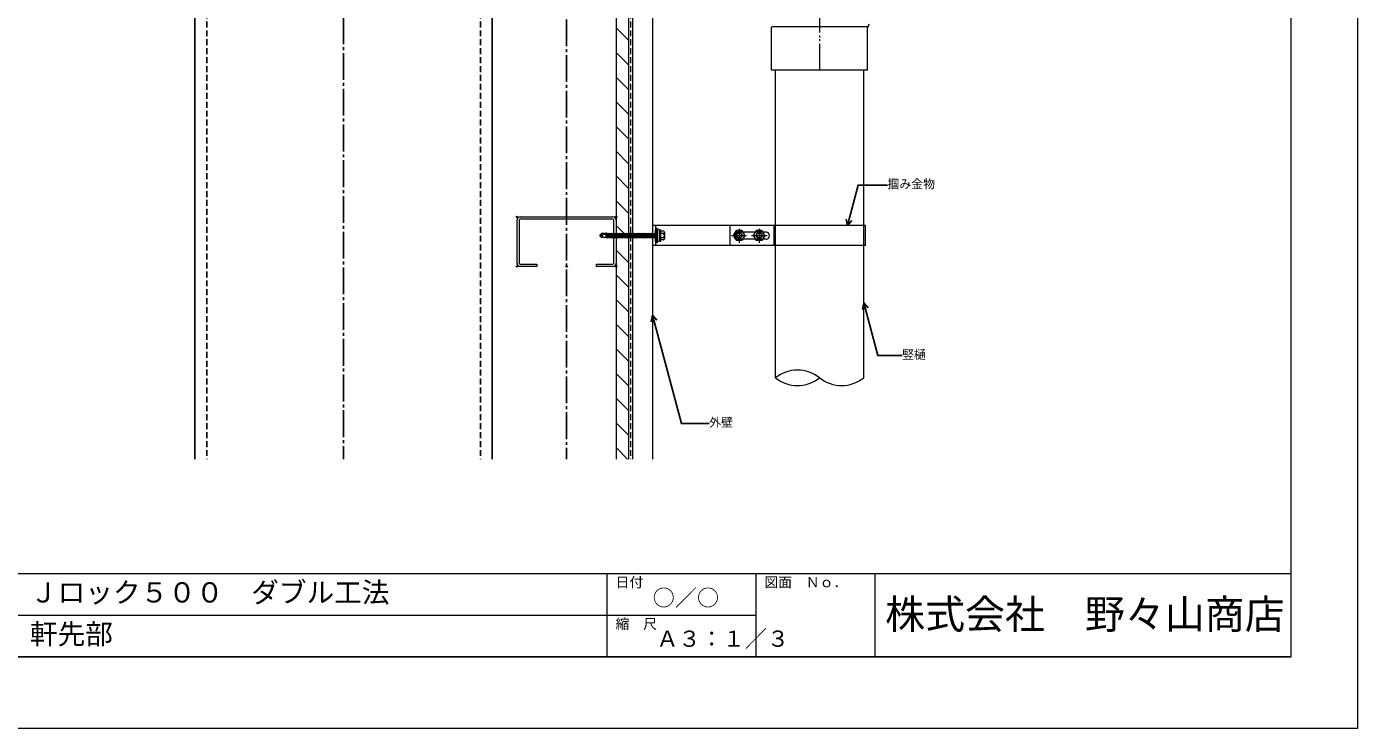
# Model space of a CAD drawing. Units: millimetres at full size, sheet at 1:3; details may follow other scales. Extents: x -1262 to 1258, y -891 to 1034.
# Drawn here: x -84 to 1258, y -891 to -184 of the extents above; entities that cross this region are included whole.
import ezdxf
from ezdxf.enums import TextEntityAlignment as Align

# ---------------------------------------------------------------- set-up
doc = ezdxf.new("R2010")
doc.units = ezdxf.units.MM
doc.header["$LTSCALE"] = 3
doc.header["$PDMODE"] = 32
doc.header["$PDSIZE"] = 1.5
for name, pattern in [('CHAIN2', [12, 9, -1, 1, -1]), ('DASHED2', [3, 2, -1]), ('DOUBLE_CHAIN2', [12.8, 9, -1, 0.6, -0.6, 0.6, -1])]:
    doc.linetypes.add(name, pattern=pattern)
for name, color, linetype, lineweight in [('0-0_補助1', 4, 'Continuous', 5), ('0-4_寸法線1', 5, 'Continuous', 25), ('0-6_名称1', 5, 'Continuous', 25), ('0-E_外壁1', 6, 'Continuous', 20), ('1-D_竪樋', 6, 'Continuous', 20), ('1-F_樋足', 7, 'Continuous', 5), ('2-1_裏貼1', 2, 'Continuous', 18), ('2-7_ビス1', 7, 'Continuous', 5), ('2-8_ビス2', 7, 'Continuous', 5), ('3-9_断熱材1', 4, 'Continuous', 5), ('3-D_防水シート', 3, 'DASHED2', 9), ('4-3_H鋼2', 12, 'Continuous', 25), ('4-5_C鋼1', 2, 'Continuous', 18), ('5-B_枠2', 4, 'Continuous', 5), ('B-4_鉄骨芯', 1, 'CHAIN2', 25)]:
    doc.layers.add(name, color=color, linetype=linetype, lineweight=lineweight)
doc.styles.add('Arial', font='')
doc.styles.add('ＭＳ ゴシック', font='')
doc.styles.get('Arial').set_extended_font_data('Arial')
doc.styles.get('ＭＳ ゴシック').set_extended_font_data('MS Gothic')

msp = doc.modelspace()

# ---------------------------------------------------------------- linework, layer by layer
at = {"layer": '0-0_補助1'}
for p, q in [((-1194.647, -735), (1191.647, -735)), ((501.647, -735), (501.647, -819)), ((651.647, -735), (651.647, -819)), ((771.647, -735), (771.647, -819)), ((-320.3, -777), (651.647, -777)), ((-1194.647, -819), (1191.647, -819)), ((1191.647, -819), (-1194.647, -819))]:
    msp.add_line(p, q, dxfattribs=at)
msp.add_lwpolyline([(1191.647, -819), (1191.647, 819), (-1194.647, 819), (-1194.647, -819)], dxfattribs=at)
at = {"layer": '0-4_寸法線1', "linetype": 'CHAIN2'}
msp.add_line((460.936, 651.626), (460.936, -619.534), dxfattribs=at)
at = {"layer": '0-6_名称1'}
for p, q in [((744.121, -384.271), (742.776, -377.699)), ((744.121, -384.271), (748.572, -379.252)), ((760.564, -462.204), (759.219, -468.776)), ((760.564, -462.204), (765.014, -467.223)), ((547.436, -474.617), (546.091, -481.189)), ((547.436, -474.617), (551.887, -479.636))]:
    msp.add_line(p, q, dxfattribs=at)
for points in [[(744.121, -384.271), (755.074, -343.396), (784.521, -343.396)], [(760.564, -462.204), (774.794, -515.312), (799.252, -515.312)], [(547.436, -474.617), (576.668, -583.713), (604.767, -583.713)]]:
    msp.add_lwpolyline(points, dxfattribs=at)
at = {"layer": '0-E_外壁1'}
for p, q in [((527.436, 163.572), (527.436, -619.534)), ((547.436, 163.572), (547.436, -619.534))]:
    msp.add_line(p, q, dxfattribs=at)
at = {"layer": '1-D_竪樋', "linetype": 'DOUBLE_CHAIN2'}
msp.add_line((716.064, -162.693), (716.064, -227.693), dxfattribs=at)
at = {"layer": '1-D_竪樋'}
for p, q in [((667.564, -227.693), (667.563, -184.693)), ((668.563, -183.693), (764.563, -183.693)), ((764.564, -227.693), (764.563, -183.693)), ((764.564, -227.693), (667.564, -227.693)), ((671.564, -537.693), (671.564, -227.693)), ((760.564, -537.693), (760.564, -227.693))]:
    msp.add_line(p, q, dxfattribs=at)
for centre, radius, start, end in [((668.563, -184.693), 1, 90, 180), ((769.563, -184.854), 5, 135.00113, 180.00031), ((693.814, -565.483), 35.6, 51.31781, 128.68219), ((693.814, -565.483), 35.6, 51.31781, 128.68219), ((693.814, -509.902), 35.6, 231.31781, 308.68219), ((693.814, -509.902), 35.6, 231.31781, 308.68219), ((738.314, -509.902), 35.6, 231.31781, 308.68219), ((738.314, -509.902), 35.6, 231.31781, 308.68219)]:
    msp.add_arc(centre, radius, start, end, dxfattribs=at)
at = {"layer": '1-F_樋足'}
for p, q in [((762.564, -384.271), (547.436, -384.271)), ((547.436, -384.271), (547.436, -404.271)), ((550.436, -384.271), (550.436, -404.271)), ((626.063, -404.271), (626.063, -384.271)), ((670.117, -404.271), (670.117, -384.271)), ((671.564, -404.271), (671.564, -384.271)), ((762.564, -404.271), (762.564, -384.271)), ((662.064, -390.771), (634.064, -390.771)), ((662.064, -397.771), (634.064, -397.771)), ((762.564, -404.271), (547.436, -404.271))]:
    msp.add_line(p, q, dxfattribs=at)
for centre, start, end in [((634.064, -394.271), 90, 270), ((662.064, -394.271), 270, 90)]:
    msp.add_arc(centre, 3.5, start, end, dxfattribs=at)
at = {"layer": '2-1_裏貼1'}
for p, q in [((523.436, -197.391), (510.936, -184.891)), ((523.436, -222.281), (510.936, -209.781)), ((523.436, -247.171), (510.936, -234.671)), ((523.436, -272.061), (510.936, -259.561)), ((523.436, -296.951), (510.936, -284.451)), ((523.436, -321.841), (510.936, -309.341)), ((523.436, -346.731), (510.936, -334.231)), ((523.436, -371.622), (510.936, -359.122)), ((523.436, -396.512), (510.936, -384.012)), ((523.436, -421.402), (510.936, -408.902)), ((523.436, -446.292), (510.936, -433.792)), ((523.436, -471.182), (510.936, -458.682)), ((523.436, -496.072), (510.936, -483.572)), ((523.436, -520.963), (510.936, -508.463)), ((523.436, -545.853), (510.936, -533.353)), ((523.436, -570.743), (510.936, -558.243)), ((523.436, -595.633), (510.936, -583.133)), ((522.447, -619.534), (510.936, -608.023))]:
    msp.add_line(p, q, dxfattribs=at)
at = {"layer": '2-7_ビス1'}
for p, q in [((550.436, -400.428), (550.436, -388.114)), ((551.636, -388.414), (550.436, -388.114)), ((551.636, -389.707), (550.436, -388.507)), ((551.636, -388.956), (550.913, -388.233)), ((552.336, -387.021), (552.336, -401.521)), ((553.897, -388.317), (552.472, -387.867)), ((554.236, -388.791), (554.236, -399.752)), ((554.436, -389.213), (554.436, -399.329)), ((554.53, -389.011), (555.185, -388.471)), ((556.136, -399.807), (556.136, -388.735)), ((495.995, -392.148), (494.436, -394.006)), ((494.436, -394.006), (494.436, -394.537)), ((495.995, -396.394), (494.436, -394.537)), ((494.877, -394.418), (496.782, -392.148)), ((499.329, -393.225), (495.43, -394.27)), ((500.806, -392.148), (495.995, -392.148)), ((500.806, -396.394), (495.995, -396.394)), ((500.806, -393.225), (499.329, -393.225)), ((500.806, -392.148), (501.146, -392.208)), ((501.474, -393.113), (500.806, -395.418)), ((500.806, -394.271), (500.983, -393.198)), ((500.806, -396.394), (500.806, -393.225)), ((500.806, -396.394), (501.911, -396.199)), ((501.144, -392.222), (501.146, -392.208)), ((501.146, -392.208), (501.27, -391.993)), ((501.527, -391.993), (501.27, -391.993)), ((501.708, -392.307), (501.527, -391.993)), ((501.708, -392.307), (501.692, -392.361)), ((501.708, -392.307), (502.31, -392.413)), ((501.911, -396.199), (502.713, -392.413)), ((502.241, -396.771), (501.911, -396.199)), ((502.241, -396.771), (502.612, -396.129)), ((502.713, -392.413), (502.31, -392.413)), ((502.612, -396.129), (503.454, -392.413)), ((503.555, -396.129), (502.612, -396.129)), ((503.083, -391.771), (502.713, -392.413)), ((503.083, -391.771), (503.454, -392.413)), ((504.398, -392.413), (503.454, -392.413)), ((503.555, -396.129), (504.398, -392.413)), ((503.926, -396.771), (503.555, -396.129)), ((503.926, -396.771), (504.297, -396.129)), ((504.297, -396.129), (505.14, -392.413)), ((504.769, -391.771), (504.398, -392.413)), ((504.769, -391.771), (505.14, -392.413)), ((506.083, -392.413), (505.14, -392.413)), ((505.241, -396.129), (506.083, -392.413)), ((505.611, -396.771), (505.982, -396.129)), ((505.982, -396.129), (506.825, -392.413)), ((506.454, -391.771), (506.083, -392.413)), ((506.454, -391.771), (506.825, -392.413)), ((507.297, -396.771), (507.667, -396.129)), ((507.667, -396.129), (508.51, -392.413)), ((508.611, -396.129), (507.667, -396.129)), ((508.139, -391.771), (507.768, -392.413)), ((508.139, -391.771), (508.51, -392.413)), ((509.454, -392.413), (508.51, -392.413)), ((508.611, -396.129), (509.454, -392.413)), ((508.982, -396.771), (508.611, -396.129)), ((508.982, -396.771), (509.353, -396.129)), ((509.353, -396.129), (510.195, -392.413)), ((510.296, -396.129), (509.353, -396.129)), ((509.825, -391.771), (509.454, -392.413)), ((509.825, -391.771), (510.195, -392.413)), ((511.139, -392.413), (510.195, -392.413)), ((510.296, -396.129), (511.139, -392.413)), ((510.667, -396.771), (510.296, -396.129)), ((510.667, -396.771), (511.038, -396.129)), ((511.038, -396.129), (511.88, -392.413)), ((511.982, -396.129), (511.038, -396.129)), ((511.51, -391.771), (511.139, -392.413)), ((511.51, -391.771), (511.88, -392.413)), ((512.824, -392.413), (511.88, -392.413)), ((511.982, -396.129), (512.824, -392.413)), ((512.352, -396.771), (511.982, -396.129)), ((512.352, -396.771), (512.723, -396.129)), ((512.723, -396.129), (513.566, -392.413)), ((513.667, -396.129), (512.723, -396.129)), ((513.195, -391.771), (512.824, -392.413)), ((513.195, -391.771), (513.566, -392.413)), ((514.509, -392.413), (513.566, -392.413)), ((513.667, -396.129), (514.509, -392.413)), ((514.037, -396.771), (513.667, -396.129)), ((514.037, -396.771), (514.408, -396.129)), ((514.408, -396.129), (515.251, -392.413)), ((514.88, -391.771), (514.509, -392.413)), ((514.88, -391.771), (515.251, -392.413)), ((515.723, -396.771), (516.094, -396.129)), ((516.094, -396.129), (516.936, -392.413)), ((517.037, -396.129), (516.094, -396.129)), ((516.565, -391.771), (516.195, -392.413)), ((516.565, -391.771), (516.936, -392.413)), ((517.88, -392.413), (516.936, -392.413)), ((517.037, -396.129), (517.88, -392.413)), ((517.408, -396.771), (517.037, -396.129)), ((517.408, -396.771), (517.779, -396.129)), ((517.779, -396.129), (518.621, -392.413)), ((518.723, -396.129), (517.779, -396.129)), ((518.251, -391.771), (517.88, -392.413)), ((518.251, -391.771), (518.621, -392.413)), ((519.565, -392.413), (518.621, -392.413)), ((518.723, -396.129), (519.565, -392.413)), ((519.093, -396.771), (518.723, -396.129)), ((519.093, -396.771), (519.464, -396.129)), ((519.464, -396.129), (520.307, -392.413)), ((520.408, -396.129), (519.464, -396.129)), ((519.936, -391.771), (519.565, -392.413)), ((519.936, -391.771), (520.307, -392.413)), ((521.25, -392.413), (520.307, -392.413)), ((520.408, -396.129), (521.25, -392.413)), ((520.778, -396.771), (520.408, -396.129)), ((520.778, -396.771), (521.149, -396.129)), ((521.149, -396.129), (521.992, -392.413)), ((522.093, -396.129), (521.149, -396.129)), ((521.621, -391.771), (521.25, -392.413)), ((521.621, -391.771), (521.992, -392.413)), ((522.936, -392.413), (521.992, -392.413)), ((522.093, -396.129), (522.936, -392.413)), ((522.464, -396.771), (522.093, -396.129)), ((522.464, -396.771), (522.834, -396.129)), ((522.834, -396.129), (523.677, -392.413)), ((523.778, -396.129), (522.834, -396.129)), ((523.306, -391.771), (522.936, -392.413)), ((523.306, -391.771), (523.677, -392.413)), ((524.621, -392.413), (523.677, -392.413)), ((523.778, -396.129), (524.621, -392.413)), ((524.149, -396.771), (523.778, -396.129)), ((524.149, -396.771), (524.52, -396.129)), ((524.52, -396.129), (525.362, -392.413)), ((525.463, -396.129), (524.52, -396.129)), ((524.992, -391.771), (524.621, -392.413)), ((524.992, -391.771), (525.362, -392.413)), ((526.306, -392.413), (525.362, -392.413)), ((525.463, -396.129), (526.306, -392.413)), ((525.834, -396.771), (525.463, -396.129)), ((525.834, -396.771), (526.205, -396.129)), ((526.205, -396.129), (527.048, -392.413)), ((527.149, -396.129), (526.205, -396.129)), ((526.677, -391.771), (526.306, -392.413)), ((526.677, -391.771), (527.048, -392.413)), ((527.991, -392.413), (527.048, -392.413)), ((527.149, -396.129), (527.991, -392.413)), ((527.519, -396.771), (527.149, -396.129)), ((527.519, -396.771), (527.89, -396.129)), ((527.89, -396.129), (528.733, -392.413)), ((528.834, -396.129), (527.89, -396.129)), ((528.362, -391.771), (527.991, -392.413)), ((528.362, -391.771), (528.733, -392.413)), ((529.677, -392.413), (528.733, -392.413)), ((528.834, -396.129), (529.677, -392.413)), ((529.205, -396.771), (528.834, -396.129)), ((529.205, -396.771), (529.575, -396.129)), ((529.575, -396.129), (530.418, -392.413)), ((530.519, -396.129), (529.575, -396.129)), ((530.047, -391.771), (529.677, -392.413)), ((530.047, -391.771), (530.418, -392.413)), ((531.362, -392.413), (530.418, -392.413)), ((530.519, -396.129), (531.362, -392.413)), ((530.89, -396.771), (530.519, -396.129)), ((530.89, -396.771), (531.261, -396.129)), ((531.261, -396.129), (532.103, -392.413)), ((532.204, -396.129), (531.261, -396.129)), ((531.733, -391.771), (531.362, -392.413)), ((531.733, -391.771), (532.103, -392.413)), ((533.047, -392.413), (532.103, -392.413)), ((532.204, -396.129), (533.047, -392.413)), ((532.575, -396.771), (532.204, -396.129)), ((532.575, -396.771), (532.946, -396.129)), ((532.946, -396.129), (533.788, -392.413)), ((533.89, -396.129), (532.946, -396.129)), ((533.418, -391.771), (533.047, -392.413)), ((533.418, -391.771), (533.788, -392.413)), ((534.732, -392.413), (533.788, -392.413)), ((533.889, -396.129), (534.732, -392.413)), ((534.26, -396.771), (533.889, -396.129)), ((534.26, -396.771), (534.631, -396.129)), ((534.631, -396.129), (535.474, -392.413)), ((535.575, -396.129), (534.631, -396.129)), ((535.103, -391.771), (534.732, -392.413)), ((535.103, -391.771), (535.474, -392.413)), ((536.417, -392.413), (535.474, -392.413)), ((535.575, -396.129), (536.417, -392.413)), ((535.946, -396.771), (535.575, -396.129)), ((535.946, -396.771), (536.316, -396.129)), ((536.316, -396.129), (537.159, -392.413)), ((537.26, -396.129), (536.316, -396.129)), ((536.788, -391.771), (536.417, -392.413)), ((536.788, -391.771), (537.159, -392.413)), ((538.103, -392.413), (537.159, -392.413)), ((537.26, -396.129), (538.103, -392.413)), ((537.631, -396.771), (537.26, -396.129)), ((537.631, -396.771), (538.002, -396.129)), ((538.002, -396.129), (538.844, -392.413)), ((538.945, -396.129), (538.002, -396.129)), ((538.474, -391.771), (538.103, -392.413)), ((538.474, -391.771), (538.844, -392.413)), ((539.788, -392.413), (538.844, -392.413)), ((538.945, -396.129), (539.788, -392.413)), ((539.316, -396.771), (538.945, -396.129)), ((539.316, -396.771), (539.687, -396.129)), ((539.687, -396.129), (540.529, -392.413)), ((540.631, -396.129), (539.687, -396.129)), ((540.159, -391.771), (539.788, -392.413)), ((540.159, -391.771), (540.529, -392.413)), ((541.473, -392.413), (540.529, -392.413)), ((540.631, -396.129), (541.473, -392.413)), ((541.001, -396.771), (540.631, -396.129)), ((541.001, -396.771), (541.372, -396.129)), ((541.372, -396.129), (542.215, -392.413)), ((542.316, -396.129), (541.372, -396.129)), ((541.844, -391.771), (541.473, -392.413)), ((541.844, -391.771), (542.215, -392.413)), ((543.158, -392.413), (542.215, -392.413)), ((542.316, -396.129), (543.158, -392.413)), ((542.686, -396.771), (542.316, -396.129)), ((542.686, -396.771), (543.057, -396.129)), ((543.057, -396.129), (543.9, -392.413)), ((544.001, -396.129), (543.057, -396.129)), ((543.529, -391.771), (543.158, -392.413)), ((543.529, -391.771), (543.9, -392.413)), ((544.844, -392.413), (543.9, -392.413)), ((544.001, -396.129), (544.844, -392.413)), ((544.372, -396.771), (544.001, -396.129)), ((544.372, -396.771), (544.743, -396.129)), ((544.743, -396.129), (545.585, -392.413)), ((545.686, -396.129), (544.743, -396.129)), ((545.214, -391.771), (544.844, -392.413)), ((545.214, -391.771), (545.585, -392.413)), ((546.529, -392.413), (545.585, -392.413)), ((545.686, -396.129), (546.529, -392.413)), ((546.057, -396.771), (545.686, -396.129)), ((546.057, -396.771), (546.428, -396.129)), ((546.428, -396.129), (547.27, -392.413)), ((547.372, -396.129), (546.428, -396.129)), ((546.9, -391.771), (546.529, -392.413)), ((546.9, -391.771), (547.27, -392.413)), ((548.214, -392.413), (547.27, -392.413)), ((547.372, -396.129), (548.214, -392.413)), ((547.742, -396.771), (547.372, -396.129)), ((547.742, -396.771), (548.113, -396.129)), ((548.113, -396.129), (548.956, -392.413)), ((548.585, -391.771), (548.214, -392.413)), ((548.585, -391.771), (548.956, -392.413)), ((549.899, -392.413), (548.956, -392.413)), ((549.057, -396.129), (549.899, -392.413)), ((549.427, -396.771), (549.798, -396.129)), ((549.798, -396.129), (550.436, -393.316)), ((549.798, -396.129), (550.436, -396.129)), ((550.27, -391.771), (549.899, -392.413)), ((550.27, -391.771), (550.436, -392.059)), ((551.636, -390.457), (550.436, -389.257)), ((551.636, -391.208), (550.436, -390.008)), ((551.636, -391.958), (550.436, -390.758)), ((551.636, -392.709), (550.436, -391.509)), ((551.636, -393.46), (550.436, -392.26)), ((551.636, -394.211), (550.436, -393.011)), ((551.636, -394.961), (550.436, -393.761)), ((551.636, -395.712), (550.436, -394.512)), ((551.636, -396.462), (550.436, -395.262)), ((551.636, -397.213), (550.436, -396.013)), ((551.636, -397.964), (550.436, -396.764)), ((551.636, -398.714), (550.436, -397.514)), ((551.636, -399.465), (550.436, -398.265)), ((550.436, -399.016), (551.566, -400.146)), ((550.436, -399.766), (550.966, -400.296)), ((551.636, -400.128), (550.436, -400.428)), ((552.336, -401.521), (551.636, -401.521)), ((553.897, -400.225), (552.472, -400.675)), ((554.425, -392.413), (554.236, -392.413)), ((554.425, -396.129), (554.236, -396.129)), ((554.53, -399.531), (555.185, -400.071)), ((555.185, -400.071), (555.872, -400.071)), ((558.749, -389.871), (556.136, -389.871)), ((558.749, -392.071), (556.136, -392.071)), ((558.749, -396.471), (556.136, -396.471)), ((558.749, -398.671), (556.136, -398.671)), ((559.636, -390.971), (559.636, -397.571))]:
    msp.add_line(p, q, dxfattribs=at)
for points in [[(552.336, -387.021), (551.636, -387.021), (551.636, -401.521)], [(555.185, -400.071), (555.185, -388.471), (555.872, -388.471)], [(494.436, -394.271), (494.546, -394.322), (494.656, -394.367), (494.766, -394.401), (494.877, -394.418), (495.014, -394.411), (495.152, -394.378), (495.291, -394.329), (495.43, -394.27)], [(495.995, -396.394), (496.255, -396.087), (496.538, -395.759), (496.813, -395.429), (497.054, -395.114), (497.231, -394.834), (497.316, -394.606), (497.281, -394.448), (497.076, -394.358), (496.713, -394.304), (496.267, -394.278), (495.814, -394.269), (495.43, -394.27)], [(500.806, -392.148), (501.485, -392.305), (501.993, -392.459), (502.31, -392.607), (502.415, -392.748), (502.3, -392.876), (501.982, -392.997), (501.478, -393.112), (500.806, -393.225)], [(505.611, -396.771), (505.241, -396.129), (504.297, -396.129)], [(507.297, -396.771), (506.926, -396.129), (505.982, -396.129)], [(506.926, -396.129), (507.768, -392.413), (506.825, -392.413)], [(515.723, -396.771), (515.352, -396.129), (514.408, -396.129)], [(515.352, -396.129), (516.195, -392.413), (515.251, -392.413)], [(549.427, -396.771), (549.057, -396.129), (548.113, -396.129)]]:
    msp.add_lwpolyline(points, dxfattribs=at)
for centre, radius, start, end in [((552.536, -387.678), 0.2, 180, 251.24339), ((553.736, -388.791), 0.5, 0, 71.24339), ((554.7, -389.213), 0.264, 130, 180), ((555.872, -388.735), 0.264, 0, 90), ((552.536, -400.864), 0.2, 108.75661, 180), ((553.736, -399.752), 0.5, 288.75661, 360), ((554.7, -399.329), 0.264, 180, 230), ((555.872, -399.807), 0.264, 270, 0), ((558.51, -390.971), 1.126, 282.25462, 77.74539), ((558.51, -397.571), 1.126, 282.25462, 77.74539), ((556.464, -394.271), 3.172, 316.09563, 43.90439)]:
    msp.add_arc(centre, radius, start, end, dxfattribs=at)
at = {"layer": '2-7_ビス1', "color": 5}
msp.add_point((550.436, -394.271), dxfattribs=at)
at = {"layer": '2-8_ビス2', "linetype": 'CHAIN2'}
for p, q in [((635.064, -387.332), (635.064, -401.546)), ((655.064, -387.332), (655.064, -401.546)), ((627.263, -394.271), (642.449, -394.271)), ((647.525, -394.271), (663.094, -394.271))]:
    msp.add_line(p, q, dxfattribs=at)
at = {"layer": '2-8_ビス2'}
for p, q in [((629.314, -394.271), (632.2, -389.271)), ((629.314, -394.271), (632.2, -399.271)), ((637.927, -389.271), (632.2, -389.271)), ((640.814, -394.271), (637.927, -389.271)), ((649.314, -394.271), (652.2, -389.271)), ((649.314, -394.271), (652.2, -399.271)), ((657.927, -389.271), (652.2, -389.271)), ((660.814, -394.271), (657.927, -389.271))]:
    msp.add_line(p, q, dxfattribs=at)
for points in [[(640.814, -394.271), (637.927, -399.271), (632.2, -399.271)], [(660.814, -394.271), (657.927, -399.271), (652.2, -399.271)]]:
    msp.add_lwpolyline(points, dxfattribs=at)
for centre, radius in [((635.04, -394.271), 5), ((635.064, -394.271), 3), ((635.064, -394.271), 2.458), ((655.04, -394.271), 5), ((655.064, -394.271), 3), ((655.064, -394.271), 2.458)]:
    msp.add_circle(centre, radius, dxfattribs=at)
at = {"layer": '3-9_断熱材1'}
for p, q in [((510.936, 163.572), (510.936, -619.534)), ((523.436, 163.572), (523.436, -619.534))]:
    msp.add_line(p, q, dxfattribs=at)
at = {"layer": '3-D_防水シート'}
msp.add_line((525.436, 163.572), (525.436, -619.534), dxfattribs=at)
at = {"layer": '4-3_H鋼2'}
for p, q in [((85.936, 91.572), (85.936, -619.534)), ((385.936, 91.572), (385.936, -619.534))]:
    msp.add_line(p, q, dxfattribs=at)
at = {"layer": '4-3_H鋼2', "linetype": 'DASHED2'}
for p, q in [((97.936, 91.572), (97.936, -619.534)), ((373.936, 91.572), (373.936, -619.534))]:
    msp.add_line(p, q, dxfattribs=at)
at = {"layer": '4-5_C鋼1'}
for p, q in [((414.236, -375.435), (507.636, -375.435)), ((410.936, -422.135), (410.936, -378.735)), ((413.236, -378.735), (413.236, -422.135)), ((507.636, -377.735), (414.236, -377.735)), ((508.636, -422.135), (508.636, -378.735)), ((510.936, -378.735), (510.936, -422.135)), ((507.636, -425.435), (490.936, -425.435))]:
    msp.add_line(p, q, dxfattribs=at)
for points in [[(414.236, -423.135), (430.936, -423.135), (430.936, -425.435), (414.236, -425.435)], [(490.936, -425.435), (490.936, -423.135), (507.636, -423.135)]]:
    msp.add_lwpolyline(points, dxfattribs=at)
for centre, radius, start, end in [((414.236, -378.735), 3.3, 90, 180), ((507.636, -378.735), 3.3, 0.00004, 90), ((414.236, -378.735), 1, 90, 180), ((507.636, -378.735), 1, 0, 90), ((414.236, -422.135), 3.3, 179.99996, 270), ((414.236, -422.135), 1, 180, 270), ((507.636, -422.135), 1, 270, 0), ((507.636, -422.135), 3.3, 270, 0.00004)]:
    msp.add_arc(centre, radius, start, end, dxfattribs=at)
for p in [(410.936, -375.435), (510.936, -375.435), (410.936, -425.435), (460.936, -425.435), (510.936, -425.435)]:
    msp.add_point(p, dxfattribs=at)
at = {"layer": '5-B_枠2'}
msp.add_lwpolyline([(-1261.5, 891), (1258.5, 891), (1258.5, -891), (-1261.5, -891)], close=True, dxfattribs=at)
at = {"layer": 'B-4_鉄骨芯'}
msp.add_line((235.936, 113.572), (235.936, -619.534), dxfattribs=at)

# ---------------------------------------------------------------- texts
at = {"layer": '0-0_補助1', "style": 'Arial'}
for s, height, p in [('日付', 10.23, (510.321, -751.913)), ('図面\u3000Ｎｏ．', 10.23, (660.321, -751.913)), ('Ｊロック５００\u3000ダブル工法', 20.45, (-80.326, -770.295)), ('○／○', 16.36, (547.769, -772.439)), ('株式会社\u3000野々山商店', 29.55, (782.181, -799.551)), ('軒先部', 20.45, (-80.326, -812.295)), ('縮\u3000尺', 10.23, (510.321, -793.913)), ('Ａ３：１／３', 16.36, (551.481, -813.7))]:
    msp.add_text(s, height=height, dxfattribs=at).set_placement(p, align=Align.BOTTOM_LEFT)
at = {"layer": '0-6_名称1', "style": 'ＭＳ ゴシック'}
for s, p in [('掴み金物', (784.521, -349.396)), ('竪樋', (799.252, -521.312)), ('外壁', (604.767, -589.713))]:
    msp.add_text(s, height=8.798, dxfattribs=at).set_placement(p, align=Align.BOTTOM_LEFT)

doc.saveas('drawing.dxf')
